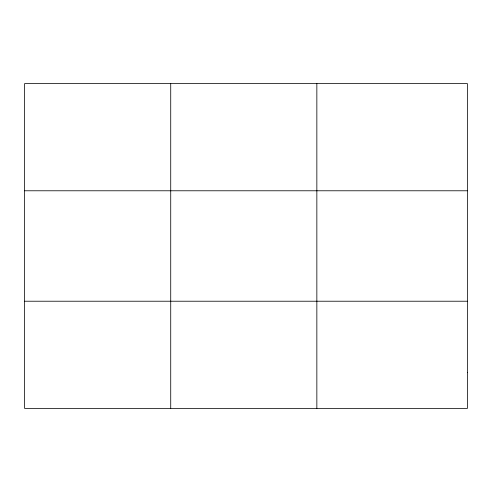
<?xml version="1.0" encoding="UTF-8"?>
<svg xmlns="http://www.w3.org/2000/svg" width="492" height="492" viewBox="0 0 492 492"><rect width="100%" height="100%" fill="white"/><g stroke="black" fill="none" stroke-linecap="round" stroke-linejoin="round"><path stroke-width="0.74" d="M170.724 83.591L170.724 408.409M316.848 83.591L316.848 408.409M24.6 190.779L467.4 190.779M24.6 301.221L467.4 301.221M467.4 372.678L467.4 408.409L24.6 408.409L24.6 83.591L467.4 83.591L467.4 372.678"/></g></svg>
